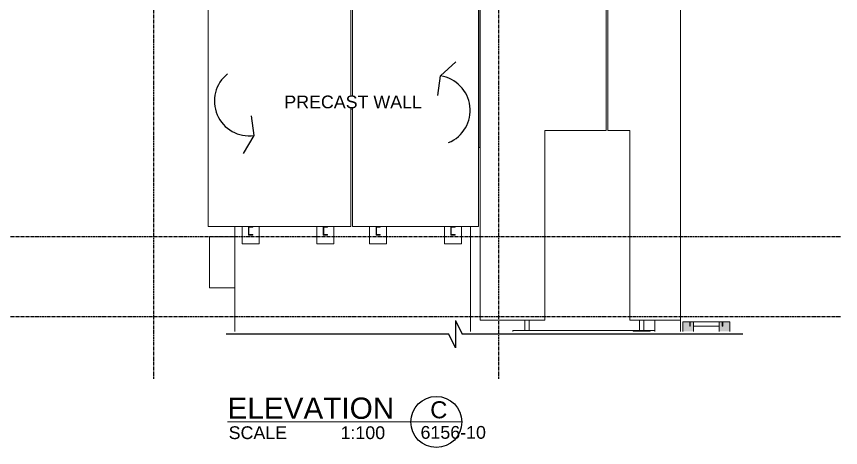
# Model space of a CAD drawing. Header units: millimetres. Extents: x -153298 to 620751, y -313239 to 250031.
# Drawn here: x 77937 to 87627, y 16550 to 21616 of the extents above; entities that cross this region are included whole.
import ezdxf

# ---------------------------------------------------------------- set-up
doc = ezdxf.new("R2010")
doc.units = ezdxf.units.MM
doc.linetypes.add('CENTER', pattern=[2, 1.25, -0.25, 0.25, -0.25])
doc.linetypes.add('XKITLINE00', pattern=[0])
doc.layers.add('000 - EXISTING_BUILDING_MAIN_COLOR_1', color=1, linetype='Continuous')
for name, color, linetype, lineweight in [('Part', 2, 'Continuous', 0), ('Text', 3, 'Continuous', 0), ('Z-230_A_LEVEL', 3, 'Continuous', 9)]:
    doc.layers.add(name, color=color, linetype=linetype, lineweight=lineweight)
doc.styles.add('Arial_2', font='arial.ttf', dxfattribs={"height": 3})
doc.styles.add('ROMANS', font='arial.ttf', dxfattribs={"width": 0.85})

# ---------------------------------------------------------------- blocks, each defined once
blk = doc.blocks.new('*A5554')
at = {"layer": 'Part'}
for points in [[(682.1, -63.144), (682.1, -64.041), (681.1, -64.041), (681.1, -63.144)], [(685.5, -63.144), (685.5, -64.041), (684.5, -64.041), (684.5, -63.144)]]:
    blk.add_hatch(color=256, dxfattribs=at).paths.add_polyline_path(points, flags=17)
blk = doc.blocks.new('*A200199')
at = {"layer": 'Part', "linetype": 'XKITLINE00', "lineweight": 0}
for p, q in [((681.740268, -63.14437), (681.740268, -63.14437)), ((681.740268, -63.14437), (681.740268, -63.14437)), ((681.740268, -63.364386), (681.796268, -63.308386)), ((681.7803, -63.54437), (681.796268, -63.528402)), ((684.804268, -63.364386), (684.860268, -63.308386)), ((684.8443, -63.54437), (684.860268, -63.528402))]:
    blk.add_line(p, q, dxfattribs=at)
blk = doc.blocks.new('*A19331873')
at = {"layer": 'Part', "linetype": 'XKITLINE00', "lineweight": 0}
for p, q in [((678.463561, -64.041148), (678.463561, -62.98437)), ((680.863561, -64.041148), (680.863561, -62.98437))]:
    blk.add_line(p, q, dxfattribs=at)
blk = doc.blocks.new('*A19351875')
at = {"layer": '000 - EXISTING_BUILDING_MAIN_COLOR_1', "linetype": 'XKITLINE00', "lineweight": 0}
for p, q in [((649.863606, -41.94437), (650.023606, -41.94437)), ((661.863606, -41.94437), (661.903604, -41.94437)), ((649.863606, -43.14437), (650.023606, -43.14437)), ((661.863606, -43.14437), (661.903604, -43.14437))]:
    blk.add_line(p, q, dxfattribs=at)
blk = doc.blocks.new('*A19361876')
at = {"layer": 'Part', "linetype": 'XKITLINE00', "lineweight": 0}
blk.add_line((638.943535, -45.14437), (638.943621, -45.14437), dxfattribs=at)
blk = doc.blocks.new('*A19411881')
at = {"layer": 'Part', "linetype": 'XKITLINE00', "lineweight": 0}
for p, q in [((661.903604, -46.74437), (661.903604, 67.65563)), ((662.023606, -46.74437), (661.903604, -46.74437))]:
    blk.add_line(p, q, dxfattribs=at)
blk = doc.blocks.new('*A19421882')
at = {"layer": 'Part', "linetype": 'XKITLINE00', "lineweight": 0}
for p, q in [((638.943535, -64.041148), (638.943535, -54.18437)), ((661.103608, -64.041148), (661.103608, -54.18437))]:
    blk.add_line(p, q, dxfattribs=at)
blk = doc.blocks.new('*A19431883')
at = {"layer": 'Part', "linetype": 'XKITLINE00', "lineweight": 0}
for p, q in [((673.863606, -30.26437), (662.023606, -30.26437)), ((662.023606, -30.26437), (662.023606, -62.98437)), ((673.863606, -45.14437), (673.863606, -30.26437)), ((668.103549, -62.98437), (668.103549, -45.14437)), ((668.103549, -45.14437), (673.863606, -45.14437)), ((662.023606, -62.98437), (668.103549, -62.98437))]:
    blk.add_line(p, q, dxfattribs=at)
blk = doc.blocks.new('*A19441884')
at = {"layer": 'Part', "linetype": 'XKITLINE00', "lineweight": 0}
for p, q in [((674.023606, -30.26437), (674.023606, -45.14437)), ((674.023606, -30.26437), (680.863606, -30.26437)), ((680.863606, -62.98437), (680.863606, -30.26437)), ((674.023606, -45.14437), (676.103549, -45.14437)), ((676.103549, -45.14437), (676.103549, -62.98437)), ((676.103549, -62.98437), (680.863606, -62.98437))]:
    blk.add_line(p, q, dxfattribs=at)
blk = doc.blocks.new('*A19451885')
at = {"layer": 'Part', "linetype": 'XKITLINE00', "lineweight": 0}
for p, q in [((649.863606, -30.26437), (636.423606, -30.26437)), ((636.423606, -30.26437), (636.423606, -54.18437)), ((649.863606, -30.26437), (649.863606, -54.18437)), ((649.863606, -54.18437), (636.423606, -54.18437))]:
    blk.add_line(p, q, dxfattribs=at)
blk = doc.blocks.new('*A19461886')
at = {"layer": 'Part', "linetype": 'XKITLINE00', "lineweight": 0}
for p, q in [((661.863606, -30.26437), (650.023606, -30.26437)), ((650.023606, -30.26437), (650.023606, -54.18437)), ((661.863606, -30.26437), (661.863606, -54.18437)), ((661.863606, -54.18437), (650.023606, -54.18437))]:
    blk.add_line(p, q, dxfattribs=at)
blk = doc.blocks.new('*A19851924')
at = {"layer": 'Part', "linetype": 'XKITLINE00', "lineweight": 0}
for p, q in [((636.550356, -55.14437), (638.943535, -55.14437)), ((636.551065, -59.94437), (636.551065, -55.14437)), ((638.943535, -59.94437), (636.550356, -59.94437))]:
    blk.add_line(p, q, dxfattribs=at)
blk = doc.blocks.new('*A20111948')
at = {"layer": 'Part', "linetype": 'XKITLINE00', "lineweight": 0}
for p, q in [((640.223606, -54.98437), (640.223606, -54.18437)), ((640.263606, -54.92437), (640.263606, -54.24437)), ((640.263606, -54.24437), (640.623606, -54.24437)), ((640.623606, -54.24437), (640.623606, -54.18437)), ((640.223606, -54.98437), (640.623606, -54.98437)), ((640.623606, -54.92437), (640.263606, -54.92437)), ((640.623606, -54.98437), (640.623606, -54.92437))]:
    blk.add_line(p, q, dxfattribs=at)
blk = doc.blocks.new('*A20121949')
at = {"layer": 'Part', "linetype": 'XKITLINE00', "lineweight": 0}
for p, q in [((647.263606, -54.98437), (647.263606, -54.18437)), ((647.303606, -54.92437), (647.303606, -54.24437)), ((647.303606, -54.24437), (647.663606, -54.24437)), ((647.663606, -54.24437), (647.663606, -54.18437)), ((647.263606, -54.98437), (647.663606, -54.98437)), ((647.663606, -54.92437), (647.303606, -54.92437)), ((647.663606, -54.98437), (647.663606, -54.92437))]:
    blk.add_line(p, q, dxfattribs=at)
blk = doc.blocks.new('*A20131950')
at = {"layer": 'Part', "linetype": 'XKITLINE00', "lineweight": 0}
for p, q in [((639.623606, -55.78437), (639.623606, -54.18437)), ((641.223606, -55.78437), (641.223606, -54.18437)), ((641.223606, -55.78437), (639.623606, -55.78437))]:
    blk.add_line(p, q, dxfattribs=at)
blk = doc.blocks.new('*A20141951')
at = {"layer": 'Part', "linetype": 'XKITLINE00', "lineweight": 0}
for p, q in [((646.663606, -55.78437), (646.663606, -54.18437)), ((648.263606, -55.78437), (648.263606, -54.18437)), ((648.263606, -55.78437), (646.663606, -55.78437))]:
    blk.add_line(p, q, dxfattribs=at)
blk = doc.blocks.new('*A20501981')
at = {"layer": 'Part', "linetype": 'XKITLINE00', "lineweight": 0}
for p, q in [((682.100223, -63.14437), (681.100216, -63.14437)), ((681.100216, -63.14437), (681.100216, -64.041148)), ((682.100217, -64.041148), (682.100218, -63.14437)), ((685.50022, -63.14437), (684.500216, -63.14437)), ((684.500216, -63.14437), (684.500216, -64.041148)), ((685.500216, -64.041148), (685.500216, -63.14437))]:
    blk.add_line(p, q, dxfattribs=at)
blk = doc.blocks.new('*A20511982')
at = {"layer": 'Part', "linetype": 'XKITLINE00', "lineweight": 0}
for p, q in [((666.223606, -63.94437), (665.102619, -63.94437)), ((665.103561, -64.041148), (665.103561, -63.94437)), ((666.623606, -63.94437), (677.023606, -63.94437)), ((677.423606, -63.94437), (678.463646, -63.94437)), ((678.463646, -64.041148), (678.463646, -63.94437))]:
    blk.add_line(p, q, dxfattribs=at)
blk = doc.blocks.new('*A20521983')
at = {"layer": 'Part', "linetype": 'XKITLINE00', "lineweight": 0}
for p, q in [((666.223606, -63.94437), (666.223606, -62.98437)), ((666.623606, -63.94437), (666.623606, -62.98437)), ((666.223606, -63.94437), (666.623606, -63.94437))]:
    blk.add_line(p, q, dxfattribs=at)
blk = doc.blocks.new('*A20531984')
at = {"layer": 'Part', "linetype": 'XKITLINE00', "lineweight": 0}
for p, q in [((681.796268, -63.14437), (681.740268, -63.14437)), ((681.740268, -63.14437), (681.740268, -63.54437)), ((681.740268, -63.54437), (681.796268, -63.54437)), ((681.796268, -63.54437), (681.796268, -63.14437)), ((682.100218, -63.14437), (684.500216, -63.14437)), ((682.100218, -63.54437), (684.500216, -63.54437)), ((684.804268, -63.54437), (684.804268, -63.14437)), ((684.804268, -63.14437), (684.860268, -63.14437)), ((684.804268, -63.54437), (684.860268, -63.54437)), ((684.860268, -63.54437), (684.860268, -63.14437))]:
    blk.add_line(p, q, dxfattribs=at)
blk = doc.blocks.new('*A20541985')
at = {"layer": 'Part', "linetype": 'XKITLINE00', "lineweight": 0}
for p, q in [((677.023606, -63.94437), (677.023606, -62.98437)), ((677.423606, -63.94437), (677.423606, -62.98437)), ((677.023606, -63.94437), (677.423606, -63.94437))]:
    blk.add_line(p, q, dxfattribs=at)
blk = doc.blocks.new('*A20551986')
at = {"layer": 'Part', "linetype": 'XKITLINE00', "lineweight": 0}
for p, q in [((676.423606, -64.02437), (676.423606, -63.94437)), ((676.423606, -63.94437), (677.023606, -63.94437)), ((678.023606, -64.02437), (676.423606, -64.02437)), ((677.423606, -63.94437), (678.023606, -63.94437)), ((678.023606, -64.02437), (678.023606, -63.94437))]:
    blk.add_line(p, q, dxfattribs=at)
blk = doc.blocks.new('*A20561987')
at = {"layer": 'Part', "linetype": 'XKITLINE00', "lineweight": 0}
for p, q in [((651.623606, -55.78437), (651.623606, -54.18437)), ((653.223606, -55.78437), (653.223606, -54.18437)), ((653.223606, -55.78437), (651.623606, -55.78437))]:
    blk.add_line(p, q, dxfattribs=at)
blk = doc.blocks.new('*A20571988')
at = {"layer": 'Part', "linetype": 'XKITLINE00', "lineweight": 0}
for p, q in [((652.223606, -54.98437), (652.223606, -54.18437)), ((652.263606, -54.92437), (652.263606, -54.24437)), ((652.263606, -54.24437), (652.623606, -54.24437)), ((652.623606, -54.24437), (652.623606, -54.18437)), ((652.223606, -54.98437), (652.623606, -54.98437)), ((652.623606, -54.92437), (652.263606, -54.92437)), ((652.623606, -54.98437), (652.623606, -54.92437))]:
    blk.add_line(p, q, dxfattribs=at)
blk = doc.blocks.new('*A20581989')
at = {"layer": 'Part', "linetype": 'XKITLINE00', "lineweight": 0}
for p, q in [((658.663606, -55.78437), (658.663606, -54.18437)), ((660.263606, -55.78437), (660.263606, -54.18437)), ((660.263606, -55.78437), (658.663606, -55.78437))]:
    blk.add_line(p, q, dxfattribs=at)
blk = doc.blocks.new('*A20591990')
at = {"layer": 'Part', "linetype": 'XKITLINE00', "lineweight": 0}
for p, q in [((659.263606, -54.98437), (659.263606, -54.18437)), ((659.303606, -54.92437), (659.303606, -54.24437)), ((659.303606, -54.24437), (659.663606, -54.24437)), ((659.663606, -54.24437), (659.663606, -54.18437)), ((659.263606, -54.98437), (659.663606, -54.98437)), ((659.663606, -54.92437), (659.303606, -54.92437)), ((659.663606, -54.98437), (659.663606, -54.92437))]:
    blk.add_line(p, q, dxfattribs=at)

msp = doc.modelspace()

# ---------------------------------------------------------------- linework, layer by layer
at = {"color": 1, "linetype": 'CENTER', "ltscale": 30}
for p, q in [((79546.6466, 35795.8791), (79546.6466, 17357.8452)), ((83604.6466, 35795.8791), (83604.6466, 17357.8452)), ((87627.4301, 19025.8988), (72800.8623, 19025.8988)), ((87627.4301, 18085.8988), (72800.8623, 18085.8988))]:
    msp.add_line(p, q, dxfattribs=at)
at = {"color": 1}
for p, q in [((83099.752, 18044.5184), (83099.752, 17720.0811)), ((83099.752, 18044.5184), (83177.3114, 17882.2997)), ((83022.1926, 17882.2997), (80401.1327, 17882.2997)), ((83099.752, 17720.0811), (83022.1926, 17882.2997)), ((86476.8156, 17882.2997), (83177.3114, 17882.2997))]:
    msp.add_line(p, q, dxfattribs=at)
at = {"color": 3}
for points in [[(82891.3786, 20687.2572), (82922.912, 20917.4059), (83101.8862, 21083.3651)], [(80695.4404, 20446.4545), (80729.2101, 20216.6233), (80603.4992, 20007.4081)]]:
    msp.add_lwpolyline(points, dxfattribs=at)
msp.add_circle((82874.2047, 16850.1839), 300, dxfattribs=at)
for centre, start, end in [((80673.6896, 20622.1336), 128.46703295, 277.79619478), ((82863.3733, 20512.466), 292.30652036, 81.63568219)]:
    msp.add_arc(centre, 409.2935, start, end, dxfattribs=at)
at = {"layer": 'Text', "color": 3}
msp.add_line((80418.7504, 16850.1839), (83174.2047, 16850.1839), dxfattribs=at)

# ---------------------------------------------------------------- block references
at = {"lineweight": 0, "xscale": 125, "yscale": 125, "zscale": 125}
for name in ['*A19411881', '*A19331873', '*A19451885', '*A19461886', '*A19431883', '*A19441884', '*A19351875', '*A19361876', '*A19421882', '*A20131950', '*A20111948', '*A20141951', '*A20121949', '*A20561987', '*A20571988', '*A20581989', '*A20591990', '*A19851924', '*A20521983', '*A20541985', '*A5554', '*A20501981', '*A200199', '*A20531984', '*A20511982', '*A20551986']:
    msp.add_blockref(name, (636.6992, 25918.945), dxfattribs=at)

# ---------------------------------------------------------------- texts
at = {"color": 5, "style": 'ROMANS'}
for s, height, p in [('ELEVATION', 250, (80418.7504, 16887.2867)), ('C', 200, (82802.188, 16893.5242))]:
    msp.add_text(s, height=height, dxfattribs=at).set_placement(p)
at = {"color": 3, "style": 'ROMANS'}
msp.add_text('6156-10', height=150, dxfattribs=at).set_placement((82688.3605, 16653.0965))
at = {"layer": 'Text', "color": 3, "style": 'ROMANS'}
for s, p in [('SCALE', (80432.003, 16649.2622)), ('1:100', (81747.7325, 16649.2622))]:
    msp.add_text(s, height=150, dxfattribs=at).set_placement(p)

# ---------------------------------------------------------------- next in the draw order: texts
at = {"layer": 'Z-230_A_LEVEL', "insert": (81086.3612, 20686.843), "char_height": 150, "width": 1817.263696, "attachment_point": 1, "style": 'Arial_2', "bg_fill": 3, "box_fill_scale": 1, "bg_fill_color": 256, "bg_fill_transparency": 0}
msp.add_mtext('PRECAST WALL', dxfattribs=at)

doc.saveas('drawing.dxf')
